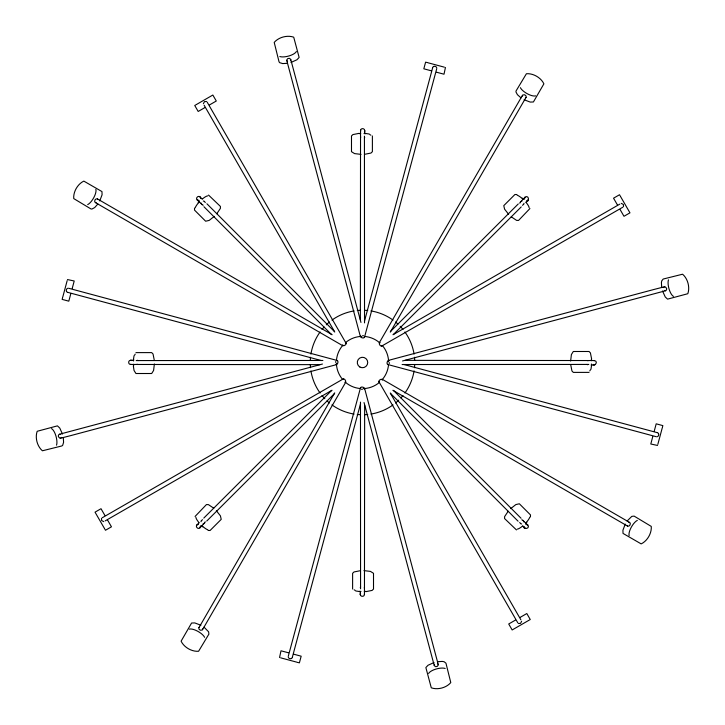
<?xml version="1.0" encoding="UTF-8"?>
<svg xmlns="http://www.w3.org/2000/svg" width="725" height="725" viewBox="0 0 725 725"><rect width="100%" height="100%" fill="white"/><g stroke="black" fill="none" stroke-linecap="round" stroke-linejoin="round"><path stroke-width="1.09" d="M360.352 319.834L360.542 130.627L360.606 131.288M360.606 130.219C360.95 127.772 364.974 128.28 364.72 130.763M364.458 594.246C364.693 597.083 360.053 597.019 360.28 594.237M360.352 594.908L360.28 591.573M360.57 588.818L360.47 402.112M364.53 322.888L364.43 136.182M364.72 133.427L364.72 130.636L364.648 131.288M364.394 593.829L364.458 594.373L364.648 405.166M202.692 628.829L202.266 629.989L200.417 630.233L199.121 629.3L198.768 627.968L334.714 392.859M522.308 96.171L522.734 95.011L524.583 94.767L525.879 95.7L526.232 97.032L390.286 332.141M154.371 363.968L153.6 370.457L151.688 373.511L135.947 373.511L134.034 370.457L133.328 365.772M570.629 361.032L571.4 354.543L573.312 351.489L589.053 351.489L590.413 352.885L591.673 359.228M336.962 363.424L336.4 364.657L70.751 435.607L60.048 438.344L58.381 436.695L58.453 435.145L59.396 434.266L322.453 364.041M388.038 361.576L388.6 360.343L654.249 289.393L664.952 286.656L666.619 288.305L666.547 289.855L665.604 290.734L402.547 360.959M133.328 360.361L134.034 355.676M591.673 364.639L590.966 369.324M360.542 130.754L360.606 130.092M360.28 594.364L360.352 593.712M360.606 136.681L360.606 137.732M364.711 137.206L364.43 138.23M360.289 587.794L360.57 586.77M364.394 588.319L364.394 587.268M342.535 344.937C342.671 346.894 346.478 344.928 346.151 343.396L207.151 102.098M382.465 380.063C382.329 378.106 378.522 380.072 378.849 381.604L517.849 622.902M194.545 208.138L194.508 210.087L205.646 221.225L209.163 220.409L214.292 216.367M530.455 516.862L530.492 514.913L519.354 503.775L515.838 504.591L510.708 508.633M202.538 629.662L345.571 382.483L345.39 381.567M432.743 67.434L364.439 321.32M436.776 68.522L364.448 337.433C363.597 338.738 359.518 337.442 360.805 335.965M288.224 656.478L360.552 387.567C361.403 386.262 365.482 387.558 364.195 389.035M292.257 657.566L360.561 403.68M522.462 95.338L379.429 342.517L379.61 343.433M62.504 298.038L62.142 299.389L68.802 301.174L70.805 293.697M62.685 297.35L67.171 280.629M67.461 279.551L74.213 280.992L72.21 288.468M652.79 436.532L650.787 444.008L657.539 445.449M654.195 431.303L656.197 423.826L662.858 425.611L662.496 426.962M657.829 444.371L662.315 427.65M343.124 379.329C344.257 377.381 347.184 382.465 344.937 382.465M381.876 345.671C380.743 347.619 377.816 342.535 380.063 342.535M101.482 518.529L101.618 520.541L103.757 521.638M623.518 206.471L623.382 204.459L621.243 203.363M195.07 516.454L206.444 504.573L208.392 504.609L213.766 508.207M529.93 208.546L518.556 220.427L516.608 220.391L511.234 216.793M197.064 524.8C194.907 526.613 198.197 529.912 200.018 527.755M524.737 197.59L524.537 199.167M526.051 202.085C530.202 201.224 528.516 194.454 524.982 197.245M364.439 131.669L364.648 131.171M360.352 593.829L360.561 593.331M99.751 200.916L102.08 194.771L101.98 191.59L83.828 181.105C77.648 184.05 73.189 191.762 73.733 198.587L90.87 208.891L91.885 209.072L94.694 207.567L97.875 203.997M625.249 524.084L622.92 530.229L623.02 533.41L641.172 543.895C647.353 540.95 651.811 533.237 651.268 526.413L634.13 516.109L631.81 516.381L627.125 521.003M290.444 60.655L290.734 59.396L289.366 58.317L287.798 58.571L286.656 60.048L360.343 336.4L361.576 336.962M434.556 664.345L434.266 665.604L435.634 666.683L437.202 666.429L438.344 664.952L364.657 388.6L363.424 388.038M61.417 437.411L60.474 438.299M663.583 287.589L664.526 286.701M201.305 520.668L202.547 519.716M200.462 525.833L199.928 527.845L205.112 522.272A2.093 2.057 45 0 0 205.175 521.746M524.655 197.671L525.072 197.155L519.888 202.728A2.093 2.057 45 0 0 519.825 203.254M523.695 204.332L522.453 205.284M527.936 200.2L528.353 199.683M216.793 213.766L220.391 208.392L220.427 206.444L208.546 195.07M508.207 511.234L504.609 516.608L504.573 518.556L516.454 529.93M526.087 97.431L525.435 97.984M198.913 627.569L199.565 627.016M432.934 67.017L433.659 66.392M292.066 657.983L291.341 658.608M198.142 202.764L199.375 201.441M525.625 523.559L526.857 522.236M390.413 331.552L518.266 203.942M198.949 522.915L196.973 524.882L197.49 524.474M203.779 518.094L331.633 390.485M393.367 334.515L521.221 206.906M206.734 521.058L334.587 393.448M527.51 200.526L528.027 200.118M520.414 201.804L521.338 201.278A2.093 2.075 45.1 0 1 521.873 201.215M204.586 523.196L203.662 523.722A2.093 2.075 45.1 0 1 203.127 523.785M622.902 207.151L381.604 346.151M102.098 517.849L343.396 378.849M619.775 204.142L392.986 334.751M105.225 520.858L332.014 390.249M195.949 104.79L194.744 105.488L198.188 111.46L204.894 107.59M196.566 104.436L212.842 95.038L216.286 101.011L209.579 104.889M515.421 620.111L508.714 623.989L512.158 629.962L528.434 620.564M520.106 617.41L526.812 613.54L530.256 619.513L529.051 620.21M343.433 345.39L342.517 345.571L95.338 202.538L94.658 201.432L94.993 199.919L96.135 198.877L97.431 198.913L332.141 334.714M381.567 379.61L382.483 379.429L629.662 522.462L630.342 523.568L630.007 525.081L628.865 526.123L627.569 526.087L392.859 390.286M336.898 360.706C339.073 360.126 337.56 365.79 335.965 364.195M388.102 364.294C385.927 364.874 387.44 359.21 389.035 360.805M67.597 288.26L66.473 289.275L66.238 290.852M657.403 436.74L658.527 435.725L658.762 434.148M136.182 360.57L322.888 360.47M588.818 364.43L402.112 364.53M130.763 360.28C127.944 360.035 127.944 364.702 130.754 364.458M591.573 364.72C595.116 367.049 598.714 361.068 594.246 360.542M527.592 200.444L526.558 200.716M197.408 524.556L198.442 524.284M290.97 62.45L296.96 59.758L299.135 57.429L293.716 37.183C287.263 34.891 278.654 37.202 274.213 42.412L279.043 61.815L279.642 62.658L282.687 63.582L287.462 63.302M434.03 662.55L428.04 665.242L425.865 667.571L431.284 687.817C437.737 690.109 446.346 687.798 450.787 682.588L445.957 663.185L444.117 661.744L442.313 661.418L437.538 661.698M363.47 335.666L362.428 335.82M361.53 389.334L362.572 389.18M199.167 200.462L197.155 199.928L202.728 205.112A2.093 2.057 -45 0 0 203.254 205.175M525.833 524.537L527.41 524.737M137.732 364.394L136.681 364.394M587.268 360.606L588.319 360.606M593.712 360.606L594.373 360.542L405.166 360.352M594.237 364.72L594.908 364.648M359.228 133.328L352.885 134.587L351.489 135.947L351.489 151.688L354.543 153.6L361.032 154.371M364.639 154.307L370.983 153.047L372.387 151.688L372.387 135.947M360.361 570.693L354.017 571.952L352.613 573.312L352.613 589.053M365.772 591.673L372.115 590.413L373.511 589.053L373.511 573.312L370.457 571.4L363.968 570.629M665.604 290.734L664.345 290.444M59.396 434.266L60.655 434.556M434.148 66.238L435.725 66.473L436.74 67.597M290.852 658.762L289.275 658.527L288.26 657.403M135.947 352.613L151.688 352.613L153.047 354.017L154.307 360.361M589.053 372.387L573.312 372.387L571.952 370.983L570.693 364.639M133.427 360.28L130.636 360.28L131.288 360.352M131.171 364.394L130.627 364.458L319.834 364.648M96.171 202.692L95.338 202.538M628.829 522.308L629.662 522.462M364.639 133.328L369.324 134.034M360.361 591.673L355.676 590.966M593.712 364.648L594.364 364.72M587.794 364.711L586.77 364.43M137.206 360.289L138.23 360.57M516.862 194.545L514.913 194.508L503.775 205.646L504.591 209.163L508.633 214.292M208.138 530.455L210.087 530.492L221.225 519.354L220.409 515.838L216.367 510.708M657.566 432.743L403.68 364.439M656.478 436.776L387.567 364.448M68.522 288.224L337.433 360.552M67.434 292.257L321.32 360.561M426.962 62.504L425.611 62.142L423.826 68.802L431.303 70.805M427.65 62.685L444.371 67.171M445.449 67.461L444.008 74.213L436.532 72.21M288.468 652.79L280.992 650.787L279.551 657.539M293.697 654.195L301.174 656.197L299.389 662.858L298.038 662.496M280.629 657.829L297.35 662.315M345.671 343.124L346.151 343.396M379.329 381.876L378.849 381.604M206.471 101.482L204.459 101.618L203.363 103.757M518.529 623.518L520.541 623.382L521.638 621.243M200.2 197.064C198.387 194.907 195.088 198.197 197.245 200.018M522.915 526.051C523.776 530.202 530.546 528.516 527.755 524.982M593.331 364.439L593.829 364.648M131.171 360.352L131.669 360.561M524.084 99.751L530.229 102.08L533.41 101.98L543.895 83.828C540.95 77.648 533.237 73.189 526.413 73.733L516.109 90.87L515.928 91.885L517.433 94.694L521.003 97.875M200.916 625.249L194.771 622.92L191.59 623.02L181.105 641.172C184.05 647.353 191.762 651.811 198.587 651.268L208.891 634.13L208.619 631.81L203.997 627.125M287.589 61.417L286.701 60.474M437.411 663.583L438.299 664.526M204.332 201.305L205.284 202.547M527.329 524.655L527.845 525.072L522.272 519.888A2.093 2.057 -45 0 0 521.746 519.825M520.668 523.695L519.716 522.453M524.8 527.936L525.317 528.353M627.569 526.087L627.016 525.435M97.431 198.913L97.984 199.565M657.983 432.934L658.608 433.659M67.017 292.066L66.392 291.341M522.236 198.142L523.559 199.375M201.441 525.625L202.764 526.857M393.448 390.413L521.058 518.266M202.085 198.949L200.118 196.973L200.526 197.49M206.906 203.779L334.515 331.633M390.485 393.367L518.094 521.221M203.942 206.734L331.552 334.587M524.474 527.51L524.882 528.027M523.196 520.414L523.722 521.338A2.093 2.075 -44.9 0 1 523.785 521.873M201.804 204.586L201.278 203.662A2.093 2.075 -44.9 0 1 201.215 203.127M620.21 195.949L619.513 194.744L613.54 198.188L617.41 204.894M620.564 196.566L629.962 212.842L623.989 216.286L620.111 209.579M390.249 392.986L520.858 619.775M204.142 105.225L334.751 332.014M104.889 515.421L101.011 508.714L95.038 512.158L104.436 528.434M107.59 520.106L111.46 526.812L105.488 530.256L104.79 529.051M364.294 336.898L364.448 337.433M360.706 388.102L360.552 387.567M524.556 527.592L524.284 526.558M200.444 197.408L200.716 198.442M662.55 290.97L665.242 296.96L667.571 299.135L687.817 293.716C690.109 287.263 687.798 278.654 682.588 274.213L663.185 279.043L661.744 280.883L661.418 282.687L661.698 287.462M62.45 434.03L59.758 428.04L57.429 425.865L37.183 431.284C34.891 437.737 37.202 446.346 42.412 450.787L61.815 445.957L62.658 445.358L63.582 442.313L63.302 437.538M360.959 322.453L290.734 59.396M364.041 402.547L434.266 665.604M389.334 363.47L389.18 362.428M335.666 361.53L335.82 362.572M523.957 203.299A2.093 2.075 45.1 0 1 523.894 203.834M517.188 195.215A9.407 2.438 45 0 1 521.937 198.278M525.933 202.275A9.407 2.438 45 0 1 529.141 207.74M535.648 95.854A9.407 3.371 30 0 1 527.428 93.824A9.407 3.371 30 0 1 520.387 87.68M189.352 629.146A9.407 3.371 30 0 1 197.572 631.176A9.407 3.371 30 0 1 204.613 637.32M201.042 521.701A2.093 2.075 45.1 0 1 201.106 521.166M207.812 529.785A9.407 2.438 45 0 1 203.063 526.722M199.067 522.725A9.407 2.438 45 0 1 195.859 517.26M521.701 523.957A2.093 2.075 -44.9 0 1 521.166 523.894M529.785 517.188A9.407 2.438 -45 0 1 526.722 521.937M522.725 525.933A9.407 2.438 -45 0 1 517.26 529.141M629.146 535.648A9.407 3.371 -60 0 1 631.176 527.428A9.407 3.371 -60 0 1 637.32 520.387M203.299 201.042A2.093 2.075 -44.9 0 1 203.834 201.106M195.215 207.812A9.407 2.438 -45 0 1 198.278 203.063M202.275 199.067A9.407 2.438 -45 0 1 207.74 195.859M95.854 189.352A9.407 3.371 -60 0 1 93.824 197.572A9.407 3.371 -60 0 1 87.68 204.613M133.636 365.88A9.407 2.438 -90 0 1 133.545 364.276M133.581 361.014A9.407 2.438 -90 0 1 133.717 359.455M134.66 355.132A9.407 2.438 -90 0 1 135.231 354.099M51.52 428.611A9.407 3.371 75 0 1 55.898 435.861A9.407 3.371 75 0 1 56.532 445.186M365.88 591.364A9.407 2.438 0 0 1 364.276 591.455M361.014 591.419A9.407 2.438 0 0 1 359.455 591.283M355.132 590.34A9.407 2.438 0 0 1 354.099 589.769M428.611 673.48A9.407 3.371 -15 0 1 435.861 669.103A9.407 3.371 -15 0 1 445.186 668.468M673.48 296.389A9.407 3.371 75 0 1 669.103 289.139A9.407 3.371 75 0 1 668.468 279.814M591.364 359.12A9.407 2.438 -90 0 1 591.455 360.724M591.419 363.986A9.407 2.438 -90 0 1 591.283 365.545M590.34 369.868A9.407 2.438 -90 0 1 589.769 370.901M414.709 364.593A52.245 52.245 0 0 1 414.483 367.747M414.075 370.892A52.245 52.245 0 0 1 404.903 393.032M402.964 395.551A52.245 52.245 0 0 1 400.898 397.934M398.705 400.173A52.245 52.245 0 0 1 395.551 402.964M393.032 404.903A52.245 52.245 0 0 1 370.892 414.075M367.747 414.483A52.245 52.245 0 0 1 364.593 414.709M360.407 414.709A52.245 52.245 0 0 1 357.253 414.483M354.108 414.075A52.245 52.245 0 0 1 331.968 404.903M329.449 402.964A52.245 52.245 0 0 1 327.066 400.898M324.827 398.705A52.245 52.245 0 0 1 322.036 395.551M320.097 393.032A52.245 52.245 0 0 1 310.925 370.892M310.517 367.747A52.245 52.245 0 0 1 310.291 364.593M310.291 360.407A52.245 52.245 0 0 1 310.517 357.253M310.925 354.108A52.245 52.245 0 0 1 320.097 331.968M322.036 329.449A52.245 52.245 0 0 1 324.102 327.066M326.295 324.827A52.245 52.245 0 0 1 329.449 322.036M331.968 320.097A52.245 52.245 0 0 1 354.108 310.925M357.253 310.517A52.245 52.245 0 0 1 360.407 310.291M364.593 310.291A52.245 52.245 0 0 1 367.747 310.517M370.892 310.925A52.245 52.245 0 0 1 393.032 320.097M395.551 322.036A52.245 52.245 0 0 1 397.934 324.102M400.173 326.295A52.245 52.245 0 0 1 402.964 329.449M404.903 331.968A52.245 52.245 0 0 1 414.075 354.108M414.483 357.253A52.245 52.245 0 0 1 414.709 360.407M388.555 364.448A26.127 26.127 0 0 1 382.302 379.547M379.547 382.302A26.127 26.127 0 0 1 364.448 388.555M360.552 388.555A26.127 26.127 0 0 1 345.453 382.302M342.698 379.547A26.127 26.127 0 0 1 336.445 364.448M336.445 360.552A26.127 26.127 0 0 1 342.698 345.453M345.453 342.698A26.127 26.127 0 0 1 360.552 336.445M364.448 336.445A26.127 26.127 0 0 1 379.547 342.698M382.302 345.453A26.127 26.127 0 0 1 388.555 360.552M296.389 51.52A9.407 3.371 -15 0 1 289.139 55.898A9.407 3.371 -15 0 1 279.814 56.532M359.12 133.636A9.407 2.438 0 0 1 360.724 133.545M363.986 133.581A9.407 2.438 0 0 1 365.545 133.717M369.868 134.66A9.407 2.438 0 0 1 370.901 135.231M359.89 367.022A5.229 5.229 0 0 0 367.729 362.5A5.229 5.229 0 0 0 359.89 357.978A5.229 5.229 0 0 0 359.89 367.022"/></g></svg>
